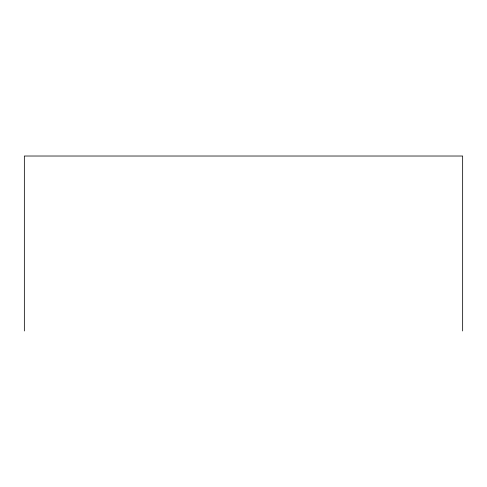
<?xml version="1.0" encoding="UTF-8"?>
<svg xmlns="http://www.w3.org/2000/svg" width="487" height="487" viewBox="0 0 487 487"><rect width="100%" height="100%" fill="white"/><g stroke="black" fill="none" stroke-linecap="round" stroke-linejoin="round"><path stroke-width="0.73" d="M462.65 330.977L462.65 156.023L24.35 156.023L24.35 330.977"/></g></svg>
